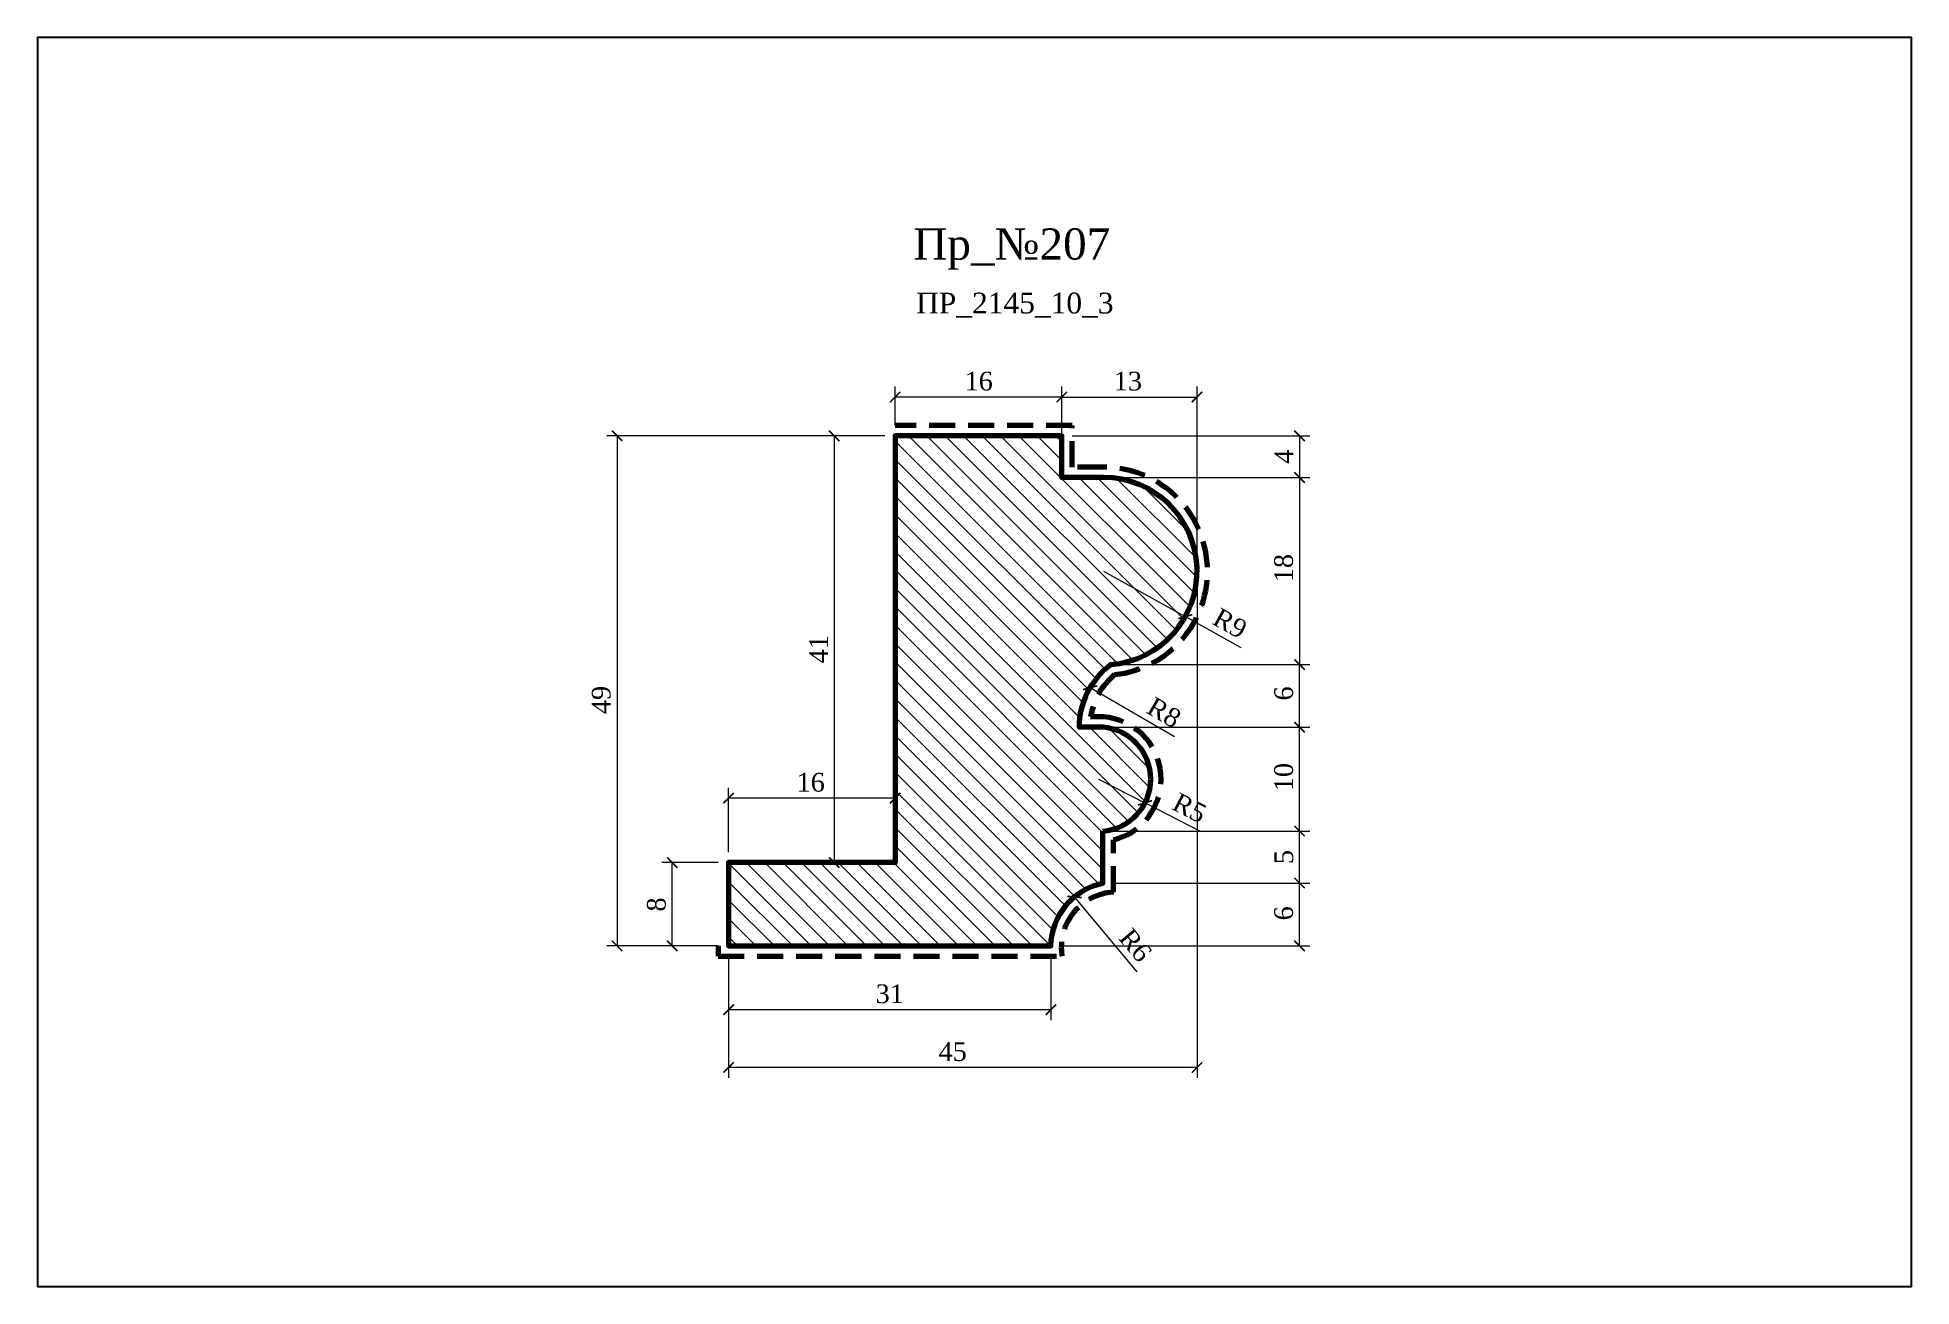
# Model space of a CAD drawing. Header units: millimetres. Extents: x 309168 to 309348, y -95201 to -95081.
import ezdxf

# ---------------------------------------------------------------- set-up
doc = ezdxf.new("R2010")
doc.units = ezdxf.units.MM
doc.header["$MEASUREMENT"] = 0
doc.linetypes.add('HIDDEN', pattern=[0.375, 0.25, -0.125])
doc.layers.add('Outside panel', color=7, linetype='Continuous', lineweight=18, true_color=0x7f5e57)
doc.layers.add('линия 50', color=1, linetype='Continuous', lineweight=140)
doc.layers.add('размеры в модели', color=7, linetype='Continuous')
doc.styles.add('ELECT', font='times.ttf')
doc.styles.get("Standard").update_dxf_attribs({"font": 'times.ttf'})
doc.dimstyles.new('M_1', dxfattribs={"dimtxt": 1.8, "dimasz": 1, "dimexe": 1, "dimexo": 1, "dimgap": 0.6, "dimtad": 1, "dimdec": 0, "dimdsep": 46, "dimtxsty": 'Standard', "dimblk": 'ARCHTICK', "dimcen": -5, "dimclrd": 7, "dimclre": 7, "dimclrt": 7, "dimadec": 0, "dimazin": 0, "dimtfac": 1, "dimtdec": 0, "dimtmove": 0, "dimatfit": 3, "dimfxl": 1, "dimtolj": 1, "dimtzin": 0, "dimlwd": 5, "dimlwe": 5, "dimarcsym": 0})

# ---------------------------------------------------------------- blocks, each defined once
blk = doc.blocks.new('_ArchTick')
at = {"color": 0, "linetype": 'ByBlock', "const_width": 0.15}
blk.add_lwpolyline([(-0.5, -0.5), (0.5, 0.5)], dxfattribs=at)
blk = doc.blocks.new('*D18')
at = {"layer": 'Defpoints', "color": 0, "ltscale": 1000, "transparency": 16777216}
for p in [(309278.9971205744, -95116.03501046743), (309265.9990509304, -95123.76505589618), (309278.9971205744, -95132.94756617739)]:
    blk.add_point(p, dxfattribs=at)
at = {"layer": 'размеры в модели', "color": 7, "lineweight": 5, "ltscale": 1000, "transparency": 16777216}
for p, q in [((309265.9990509304, -95122.76505589618), (309265.9990509304, -95115.03501046743)), ((309278.9971205744, -95131.94756617739), (309278.9971205744, -95115.03501046743)), ((309265.9990509304, -95116.03501046743), (309278.9971205744, -95116.03501046743))]:
    blk.add_line(p, q, dxfattribs=at)
at = {"layer": 'размеры в модели', "color": 7, "lineweight": 5, "ltscale": 1000, "transparency": 16777216, "rotation": 180}
blk.add_blockref('_ArchTick', (309265.9990509304, -95116.03501046743), dxfattribs=at)
at = {"layer": 'размеры в модели', "color": 7, "lineweight": 5, "ltscale": 1000, "transparency": 16777216}
blk.add_blockref('_ArchTick', (309278.9971205744, -95116.03501046743), dxfattribs=at)
at = {"layer": 'размеры в модели', "color": 7, "ltscale": 1000, "transparency": 16777216, "insert": (309272.348711375, -95114.5194372879), "char_height": 1.8, "attachment_point": 5}
blk.add_mtext('\\A1;13', dxfattribs=at)
blk = doc.blocks.new('*D17')
at = {"layer": 'Defpoints', "color": 0, "ltscale": 1000, "transparency": 16777216}
for p in [(309228.586955827, -95160.7651578201), (309233.9991305505, -95160.7651578201), (309233.9991305505, -95168.7651578201)]:
    blk.add_point(p, dxfattribs=at)
at = {"layer": 'размеры в модели', "color": 7, "lineweight": 5, "ltscale": 1000, "transparency": 16777216}
for p, q in [((309232.9991305505, -95160.7651578201), (309227.586955827, -95160.7651578201)), ((309228.586955827, -95168.7651578201), (309228.586955827, -95160.7651578201)), ((309232.9991305505, -95168.7651578201), (309227.586955827, -95168.7651578201))]:
    blk.add_line(p, q, dxfattribs=at)
for p, rotation in [((309228.586955827, -95160.7651578201), 90), ((309228.586955827, -95168.7651578201), 270)]:
    blk.add_blockref('_ArchTick', p, dxfattribs=dict(at, rotation=rotation))
at = {"layer": 'размеры в модели', "color": 7, "ltscale": 1000, "transparency": 16777216, "insert": (309227.0713826474, -95164.7912637885), "char_height": 1.8, "attachment_point": 5, "rotation": 90}
blk.add_mtext('\\A1;8', dxfattribs=at)
blk = doc.blocks.new('*D16')
at = {"layer": 'Defpoints', "color": 0, "ltscale": 1000, "transparency": 16777216}
for p in [(309269.9569713176, -95162.73045400843), (309288.8361242747, -95162.73045400843), (309264.9569713206, -95168.7651578201)]:
    blk.add_point(p, dxfattribs=at)
at = {"layer": 'размеры в модели', "color": 7, "lineweight": 5, "ltscale": 1000, "transparency": 16777216}
for p, q in [((309270.9569713176, -95162.73045400843), (309289.8361242747, -95162.73045400843)), ((309288.8361242747, -95168.7651578201), (309288.8361242747, -95162.73045400843)), ((309265.9569713206, -95168.7651578201), (309289.8361242747, -95168.7651578201))]:
    blk.add_line(p, q, dxfattribs=at)
for p, rotation in [((309288.8361242747, -95162.73045400843), 90), ((309288.8361242747, -95168.7651578201), 270)]:
    blk.add_blockref('_ArchTick', p, dxfattribs=dict(at, rotation=rotation))
at = {"layer": 'размеры в модели', "color": 7, "ltscale": 1000, "transparency": 16777216, "insert": (309287.3205510951, -95165.6389152532), "char_height": 1.8, "attachment_point": 5, "rotation": 90}
blk.add_mtext('\\A1;6', dxfattribs=at)
blk = doc.blocks.new('*D15')
at = {"layer": 'Defpoints', "color": 0, "ltscale": 1000, "transparency": 16777216}
for p in [(309267.6928326006, -95147.76505589159), (309288.8361242746, -95147.76505589159), (309269.9569713269, -95157.73045400405)]:
    blk.add_point(p, dxfattribs=at)
at = {"layer": 'размеры в модели', "color": 7, "lineweight": 5, "ltscale": 1000, "transparency": 16777216}
for p, q in [((309268.6928326006, -95147.76505589159), (309289.8361242746, -95147.76505589159)), ((309288.8361242746, -95157.73045400405), (309288.8361242746, -95147.76505589159)), ((309270.9569713269, -95157.73045400405), (309289.8361242746, -95157.73045400405))]:
    blk.add_line(p, q, dxfattribs=at)
for p, rotation in [((309288.8361242746, -95147.76505589159), 90), ((309288.8361242746, -95157.73045400405), 270)]:
    blk.add_blockref('_ArchTick', p, dxfattribs=dict(at, rotation=rotation))
at = {"layer": 'размеры в модели', "color": 7, "ltscale": 1000, "transparency": 16777216, "insert": (309287.320551095, -95152.55421342983), "char_height": 1.8, "attachment_point": 5, "rotation": 90}
blk.add_mtext('\\A1;10', dxfattribs=at)
blk = doc.blocks.new('*D14')
at = {"layer": 'Defpoints', "color": 0, "ltscale": 1000, "transparency": 16777216}
for p in [(309270.6928325957, -95141.73826917412), (309288.8361242746, -95141.73826917412), (309267.6928326006, -95147.7650558962)]:
    blk.add_point(p, dxfattribs=at)
at = {"layer": 'размеры в модели', "color": 7, "lineweight": 5, "ltscale": 1000, "transparency": 16777216}
for p, q in [((309271.6928325957, -95141.73826917412), (309289.8361242746, -95141.73826917412)), ((309288.8361242746, -95147.7650558962), (309288.8361242746, -95141.73826917412)), ((309268.6928326006, -95147.7650558962), (309289.8361242746, -95147.7650558962))]:
    blk.add_line(p, q, dxfattribs=at)
for p, rotation in [((309288.8361242746, -95141.73826917412), 90), ((309288.8361242746, -95147.7650558962), 270)]:
    blk.add_blockref('_ArchTick', p, dxfattribs=dict(at, rotation=rotation))
at = {"layer": 'размеры в модели', "color": 7, "ltscale": 1000, "transparency": 16777216, "insert": (309287.320551095, -95144.51566994554), "char_height": 1.8, "attachment_point": 5, "rotation": 90}
blk.add_mtext('\\A1;6', dxfattribs=at)
blk = doc.blocks.new('*D13')
at = {"layer": 'Defpoints', "color": 0, "ltscale": 1000, "transparency": 16777216}
for p in [(309265.9990509305, -95123.7650558962), (309270.6928325957, -95141.73826917412), (309288.8361242746, -95141.73826917412)]:
    blk.add_point(p, dxfattribs=at)
at = {"layer": 'размеры в модели', "color": 7, "lineweight": 5, "ltscale": 1000, "transparency": 16777216}
for p, q in [((309266.9990509305, -95123.7650558962), (309289.8361242746, -95123.7650558962)), ((309288.8361242746, -95123.7650558962), (309288.8361242746, -95141.73826917412)), ((309271.6928325957, -95141.73826917412), (309289.8361242746, -95141.73826917412))]:
    blk.add_line(p, q, dxfattribs=at)
for p, rotation in [((309288.8361242746, -95123.7650558962), 90), ((309288.8361242746, -95141.73826917412), 270)]:
    blk.add_blockref('_ArchTick', p, dxfattribs=dict(at, rotation=rotation))
at = {"layer": 'размеры в модели', "color": 7, "ltscale": 1000, "transparency": 16777216, "insert": (309287.320551095, -95132.4745069342), "char_height": 1.8, "attachment_point": 5, "rotation": 90}
blk.add_mtext('\\A1;18', dxfattribs=at)
blk = doc.blocks.new('*D12')
at = {"layer": 'Defpoints', "color": 0, "ltscale": 1000, "transparency": 16777216}
for p in [(309249.9991305505, -95119.7650558962), (309223.2879266675, -95168.7651578201), (309233.9991305505, -95168.7651578201)]:
    blk.add_point(p, dxfattribs=at)
at = {"layer": 'размеры в модели', "color": 7, "lineweight": 5, "ltscale": 1000, "transparency": 16777216}
for p, q in [((309248.9991305505, -95119.7650558962), (309222.2879266675, -95119.7650558962)), ((309223.2879266675, -95119.7650558962), (309223.2879266675, -95168.7651578201)), ((309232.9991305505, -95168.7651578201), (309222.2879266675, -95168.7651578201))]:
    blk.add_line(p, q, dxfattribs=at)
for p, rotation in [((309223.2879266675, -95119.7650558962), 90), ((309223.2879266675, -95168.7651578201), 270)]:
    blk.add_blockref('_ArchTick', p, dxfattribs=dict(at, rotation=rotation))
at = {"layer": 'размеры в модели', "color": 7, "ltscale": 1000, "transparency": 16777216, "insert": (309221.769757958, -95145.14451488506), "char_height": 1.8, "attachment_point": 5, "rotation": 90}
blk.add_mtext('\\A1;49', dxfattribs=at)
blk = doc.blocks.new('*D11')
at = {"layer": 'Defpoints', "color": 0, "ltscale": 1000, "transparency": 16777216}
for p in [(309278.9922721466, -95132.41786682747), (309233.9991305504, -95168.76515782006), (309233.9991305504, -95180.4490014266)]:
    blk.add_point(p, dxfattribs=at)
at = {"layer": 'размеры в модели', "color": 7, "lineweight": 5, "ltscale": 1000, "transparency": 16777216}
for p, q in [((309278.9922721466, -95133.41786682747), (309278.9922721466, -95181.4490014266)), ((309233.9991305504, -95169.76515782006), (309233.9991305504, -95181.4490014266)), ((309278.9922721466, -95180.4490014266), (309233.9991305504, -95180.4490014266))]:
    blk.add_line(p, q, dxfattribs=at)
at = {"layer": 'размеры в модели', "color": 7, "lineweight": 5, "ltscale": 1000, "transparency": 16777216, "rotation": 180}
blk.add_blockref('_ArchTick', (309233.9991305504, -95180.4490014266), dxfattribs=at)
at = {"layer": 'размеры в модели', "color": 7, "lineweight": 5, "ltscale": 1000, "transparency": 16777216}
blk.add_blockref('_ArchTick', (309278.9922721466, -95180.4490014266), dxfattribs=at)
at = {"layer": 'размеры в модели', "color": 7, "ltscale": 1000, "transparency": 16777216, "insert": (309255.517895876, -95178.93342824708), "char_height": 1.8, "attachment_point": 5}
blk.add_mtext('\\A1;45', dxfattribs=at)
blk = doc.blocks.new('*D10')
at = {"layer": 'Defpoints', "color": 0, "ltscale": 1000, "transparency": 16777216}
for p in [(309269.9989713204, -95132.76505589619), (309277.8665866476, -95137.13548254035)]:
    blk.add_point(p, dxfattribs=at)
at = {"layer": 'размеры в модели', "color": 7, "lineweight": 5, "ltscale": 1000, "transparency": 16777216}
for p in [(309269.9989713204, -95132.76505589619), (309283.2358260113, -95140.11807202877)]:
    blk.add_line(p, (309277.8665866476, -95137.13548254035), dxfattribs=at)
at = {"layer": 'размеры в модели', "color": 7, "lineweight": 5, "ltscale": 1000, "transparency": 16777216, "rotation": 150.9480157068668}
blk.add_blockref('_ArchTick', (309277.8665866476, -95137.13548254035), dxfattribs=at)
at = {"layer": 'размеры в модели', "color": 7, "ltscale": 1000, "transparency": 16777216, "insert": (309282.1626130302, -95137.7852283108), "char_height": 1.8, "attachment_point": 5, "rotation": 330.9480157068668}
blk.add_mtext('\\A1;R9', dxfattribs=at)
blk = doc.blocks.new('*D9')
at = {"layer": 'Defpoints', "color": 0, "ltscale": 1000, "transparency": 16777216}
for p in [(309268.7180515272, -95143.96541060896), (309275.2465256308, -95147.76505589156)]:
    blk.add_point(p, dxfattribs=at)
at = {"layer": 'размеры в модели', "color": 7, "lineweight": 5, "ltscale": 1000, "transparency": 16777216}
blk.add_line((309276.8378530385, -95148.69122632312), (309268.7180515272, -95143.96541060896), dxfattribs=at)
at = {"layer": 'размеры в модели', "color": 7, "lineweight": 5, "ltscale": 1000, "transparency": 16777216, "rotation": 149.8001139363929}
blk.add_blockref('_ArchTick', (309268.7180515272, -95143.96541060896), dxfattribs=at)
at = {"layer": 'размеры в модели', "color": 7, "ltscale": 1000, "transparency": 16777216, "insert": (309275.827108858, -95146.34938599757), "char_height": 1.8, "attachment_point": 5, "rotation": 329.8001139363929}
blk.add_mtext('\\A1;R8', dxfattribs=at)
blk = doc.blocks.new('*D8')
at = {"layer": 'Defpoints', "color": 0, "ltscale": 1000, "transparency": 16777216}
for p in [(309269.5413872339, -95152.74775495008), (309273.991565179, -95155.02721020553)]:
    blk.add_point(p, dxfattribs=at)
at = {"layer": 'размеры в модели', "color": 7, "lineweight": 5, "ltscale": 1000, "transparency": 16777216}
for p in [(309269.5413872339, -95152.74775495008), (309279.4039056053, -95157.79950110745)]:
    blk.add_line(p, (309273.991565179, -95155.02721020553), dxfattribs=at)
at = {"layer": 'размеры в модели', "color": 7, "lineweight": 5, "ltscale": 1000, "transparency": 16777216, "rotation": 152.8777193119674}
blk.add_blockref('_ArchTick', (309273.991565179, -95155.02721020553), dxfattribs=at)
at = {"layer": 'размеры в модели', "color": 7, "ltscale": 1000, "transparency": 16777216, "insert": (309278.2787072308, -95155.52033264012), "char_height": 1.8, "attachment_point": 5, "rotation": 332.87771931196744}
blk.add_mtext('\\A1;R5', dxfattribs=at)
blk = doc.blocks.new('*D7')
at = {"layer": 'Defpoints', "color": 0, "ltscale": 1000, "transparency": 16777216}
for p in [(309267.2118689888, -95164.06579282133), (309271.2602979614, -95168.89901826785)]:
    blk.add_point(p, dxfattribs=at)
at = {"layer": 'размеры в модели', "color": 7, "lineweight": 5, "ltscale": 1000, "transparency": 16777216}
blk.add_line((309273.2458146997, -95171.26943160321), (309267.2118689888, -95164.06579282133), dxfattribs=at)
at = {"layer": 'размеры в модели', "color": 7, "lineweight": 5, "ltscale": 1000, "transparency": 16777216, "rotation": 129.950372739126}
blk.add_blockref('_ArchTick', (309267.2118689888, -95164.06579282133), dxfattribs=at)
at = {"layer": 'размеры в модели', "color": 7, "ltscale": 1000, "transparency": 16777216, "insert": (309273.074055369, -95168.70412580861), "char_height": 1.8, "attachment_point": 5, "rotation": 309.95037273912595}
blk.add_mtext('\\A1;R6', dxfattribs=at)
blk = doc.blocks.new('*D5')
at = {"layer": 'Defpoints', "color": 0, "ltscale": 1000, "transparency": 16777216}
for p in [(309265.9990509305, -95119.7650558962), (309265.9990509305, -95123.7650558962), (309288.8278699295, -95123.7650558962)]:
    blk.add_point(p, dxfattribs=at)
at = {"layer": 'размеры в модели', "color": 7, "lineweight": 5, "ltscale": 1000, "transparency": 16777216}
for p, q in [((309266.9990509305, -95119.7650558962), (309289.8278699295, -95119.7650558962)), ((309288.8278699295, -95119.7650558962), (309288.8278699295, -95123.7650558962)), ((309266.9990509305, -95123.7650558962), (309289.8278699295, -95123.7650558962))]:
    blk.add_line(p, q, dxfattribs=at)
for p, rotation in [((309288.8278699295, -95119.7650558962), 90), ((309288.8278699295, -95123.7650558962), 270)]:
    blk.add_blockref('_ArchTick', p, dxfattribs=dict(at, rotation=rotation))
at = {"layer": 'размеры в модели', "color": 7, "ltscale": 1000, "transparency": 16777216, "insert": (309287.3278699294, -95121.76505589628), "char_height": 1.8, "attachment_point": 5, "rotation": 90}
blk.add_mtext('\\A1;4', dxfattribs=at)
blk = doc.blocks.new('*D4')
at = {"layer": 'Defpoints', "color": 0, "ltscale": 1000, "transparency": 16777216}
for p in [(309249.9991305504, -95116.03501046743), (309249.9991305504, -95119.76505589618), (309265.9990509304, -95119.76505589618)]:
    blk.add_point(p, dxfattribs=at)
at = {"layer": 'размеры в модели', "color": 7, "lineweight": 5, "ltscale": 1000, "transparency": 16777216}
for p, q in [((309249.9991305504, -95118.76505589618), (309249.9991305504, -95115.03501046743)), ((309265.9990509304, -95118.76505589618), (309265.9990509304, -95115.03501046743)), ((309265.9990509304, -95116.03501046743), (309249.9991305504, -95116.03501046743))]:
    blk.add_line(p, q, dxfattribs=at)
at = {"layer": 'размеры в модели', "color": 7, "lineweight": 5, "ltscale": 1000, "transparency": 16777216, "rotation": 180}
blk.add_blockref('_ArchTick', (309249.9991305504, -95116.03501046743), dxfattribs=at)
at = {"layer": 'размеры в модели', "color": 7, "lineweight": 5, "ltscale": 1000, "transparency": 16777216}
blk.add_blockref('_ArchTick', (309265.9990509304, -95116.03501046743), dxfattribs=at)
at = {"layer": 'размеры в модели', "color": 7, "ltscale": 1000, "transparency": 16777216, "insert": (309258.021464351, -95114.5194372879), "char_height": 1.8, "attachment_point": 5}
blk.add_mtext('\\A1;16', dxfattribs=at)
blk = doc.blocks.new('*D3')
at = {"layer": 'Defpoints', "color": 0, "ltscale": 1000, "transparency": 16777216}
for p in [(309233.9991305504, -95168.76515782007), (309264.9569713204, -95168.76515782007), (309264.9569713204, -95174.89399383015)]:
    blk.add_point(p, dxfattribs=at)
at = {"layer": 'размеры в модели', "color": 7, "lineweight": 5, "ltscale": 1000, "transparency": 16777216}
for p, q in [((309233.9991305504, -95169.76515782007), (309233.9991305504, -95175.89399383015)), ((309264.9569713204, -95169.76515782007), (309264.9569713204, -95175.89399383015)), ((309233.9991305504, -95174.89399383015), (309264.9569713204, -95174.89399383015))]:
    blk.add_line(p, q, dxfattribs=at)
at = {"layer": 'размеры в модели', "color": 7, "lineweight": 5, "ltscale": 1000, "transparency": 16777216, "rotation": 180}
blk.add_blockref('_ArchTick', (309233.9991305504, -95174.89399383015), dxfattribs=at)
at = {"layer": 'размеры в модели', "color": 7, "lineweight": 5, "ltscale": 1000, "transparency": 16777216}
blk.add_blockref('_ArchTick', (309264.9569713204, -95174.89399383015), dxfattribs=at)
at = {"layer": 'размеры в модели', "color": 7, "ltscale": 1000, "transparency": 16777216, "insert": (309249.4780509354, -95173.37842065062), "char_height": 1.8, "attachment_point": 5}
blk.add_mtext('\\A1;31', dxfattribs=at)
blk = doc.blocks.new('*D2')
at = {"layer": 'Defpoints', "color": 0, "ltscale": 1000, "transparency": 16777216}
for p in [(309233.9991305504, -95154.57468219349), (309233.9991305504, -95160.76515782007), (309249.9991305504, -95160.76515782007)]:
    blk.add_point(p, dxfattribs=at)
at = {"layer": 'размеры в модели', "color": 7, "lineweight": 5, "ltscale": 1000, "transparency": 16777216}
for p, q in [((309233.9991305504, -95159.76515782007), (309233.9991305504, -95153.57468219349)), ((309249.9991305504, -95154.57468219349), (309233.9991305504, -95154.57468219349)), ((309249.9991305504, -95159.76515782007), (309249.9991305504, -95153.57468219349))]:
    blk.add_line(p, q, dxfattribs=at)
at = {"layer": 'размеры в модели', "color": 7, "lineweight": 5, "ltscale": 1000, "transparency": 16777216, "rotation": 180}
blk.add_blockref('_ArchTick', (309233.9991305504, -95154.57468219349), dxfattribs=at)
at = {"layer": 'размеры в модели', "color": 7, "lineweight": 5, "ltscale": 1000, "transparency": 16777216}
blk.add_blockref('_ArchTick', (309249.9991305504, -95154.57468219349), dxfattribs=at)
at = {"layer": 'размеры в модели', "color": 7, "ltscale": 1000, "transparency": 16777216, "insert": (309241.8872655537, -95153.05910901396), "char_height": 1.8, "attachment_point": 5}
blk.add_mtext('\\A1;16', dxfattribs=at)
blk = doc.blocks.new('*D1')
at = {"layer": 'Defpoints', "color": 0, "ltscale": 1000, "transparency": 16777216}
for p in [(309249.9991305505, -95119.7650558962), (309244.1424395303, -95160.7651578201), (309249.9991305505, -95160.7651578201)]:
    blk.add_point(p, dxfattribs=at)
at = {"layer": 'размеры в модели', "color": 7, "lineweight": 5, "ltscale": 1000, "transparency": 16777216}
for p, q in [((309248.9991305505, -95119.7650558962), (309243.1424395303, -95119.7650558962)), ((309244.1424395303, -95119.7650558962), (309244.1424395303, -95160.7651578201)), ((309248.9991305505, -95160.7651578201), (309243.1424395303, -95160.7651578201))]:
    blk.add_line(p, q, dxfattribs=at)
for p, rotation in [((309244.1424395303, -95119.7650558962), 90), ((309244.1424395303, -95160.7651578201), 270)]:
    blk.add_blockref('_ArchTick', p, dxfattribs=dict(at, rotation=rotation))
at = {"layer": 'размеры в модели', "color": 7, "ltscale": 1000, "transparency": 16777216, "insert": (309242.6424395303, -95140.26510685823), "char_height": 1.8, "attachment_point": 5, "rotation": 90}
blk.add_mtext('\\A1;41', dxfattribs=at)

msp = doc.modelspace()

# ---------------------------------------------------------------- hatches: boundary and pattern name
at = {"layer": 'Outside panel', "ltscale": 1000}
h = msp.add_hatch(dxfattribs=at)
h.set_pattern_fill('ANSI31', color=256, scale=10, angle=90)
h.set_pattern_definition([(135, (-2773.882569627953, 4200.592402916023), (-0.8838834764831844, -0.8838834764831844), [])])
edge = h.paths.add_edge_path()
edge.add_arc((309269.5413872338, -95152.74775495008), 5.000000000006146, 274.7677432794099, 445.2322567205902)
edge.add_line((309269.9569713268, -95147.76505589618), (309267.6928326004, -95147.76505589618))
edge.add_arc((309275.2465256308, -95147.76505589156), 7.553693030320574, 127.07380468483461, 180.0000000349899, ccw=False)
edge.add_arc((309269.9989713204, -95132.76505589618), 9.00000000001279, 274.4216456601091, 450)
edge.add_line((309269.9989713204, -95123.76505589618), (309265.9990509304, -95123.76505589618))
edge.add_line((309265.9990509304, -95123.76505589618), (309265.9990509304, -95119.76505589618))
edge.add_line((309265.9990509304, -95119.76505589618), (309249.9991305504, -95119.76505589618))
edge.add_line((309249.9991305504, -95119.76505589618), (309249.9991305504, -95160.76515782007))
edge.add_line((309249.9991305504, -95160.76515782007), (309233.9991305504, -95160.76515782007))
edge.add_line((309233.9991305504, -95160.76515782007), (309233.9991305504, -95168.76515782007))
edge.add_line((309233.9991305504, -95168.76515782007), (309264.9569713204, -95168.76515782007))
edge.add_arc((309271.2602979615, -95168.89901826785), 6.304747842940158, 101.93028994734931, 178.7834223928813, ccw=False)
edge.add_line((309269.9569713175, -95162.73045400843), (309269.9569713268, -95157.73045400398))

# ---------------------------------------------------------------- linework, layer by layer
at = {"color": 6, "ltscale": 1000}
msp.add_lwpolyline([(309167.6176557809, -95201.49306515821), (309347.6176557809, -95201.49306515821), (309347.6176557809, -95081.49306515821), (309167.6176557809, -95081.49306515821)], close=True, dxfattribs=at)
at = {"layer": 'линия 50', "color": 1, "linetype": 'HIDDEN', "ltscale": 10, "true_color": 0xff0909}
msp.add_lwpolyline([(309232.9991305504, -95168.76515782007), (309232.9991305504, -95169.76515782007), (309266.026737801, -95169.76515782007, -0.4458517355515982), (309270.9569713158, -95163.60294966711), (309270.9569713252, -95158.57837427227, 0.8540911410156174), (309269.9967025428, -95146.76505589618), (309268.7695747783, -95146.76505589618, -0.1841886506207359), (309271.0797935078, -95142.70647548292, 0.9472678734998685), (309269.9989713204, -95122.76505589618), (309266.9990509304, -95122.76505589618), (309266.9990509304, -95118.76505589618), (309249.9991305504, -95118.76505589618)], format="xyb", dxfattribs=at)
at = {"layer": 'линия 50', "color": 7}
msp.add_lwpolyline([(309269.9569713268, -95157.73045400398, 0.9200667865862789), (309269.9569713268, -95147.76505589618), (309267.6928326004, -95147.76505589618, -0.2351288803867197), (309270.6928325956, -95141.7382691741, 0.9621396079725326), (309269.9989713204, -95123.76505589618), (309265.9990509304, -95123.76505589618), (309265.9990509304, -95119.76505589618), (309249.9991305504, -95119.76505589618), (309249.9991305504, -95160.76515782007), (309233.9991305504, -95160.76515782007), (309233.9991305504, -95168.76515782007), (309264.9569713204, -95168.76515782007, -0.3484968132971874), (309269.9569713175, -95162.73045400843)], format="xyb", close=True, dxfattribs=at)

# ---------------------------------------------------------------- texts
at = {"color": 5, "ltscale": 1000, "style": 'ELECT'}
msp.add_text('Пр_№207', height=3, dxfattribs=at).set_placement((309251.7353415015, -95102.8356265309, 6217.217037314183))
at = {"color": 7, "ltscale": 1000, "style": 'ELECT'}
msp.add_text('ПР_2145_10_3', height=2, dxfattribs=at).set_placement((309252.0074896434, -95108.00805204714))

# ---------------------------------------------------------------- dimensions: what is measured, and where the dimension line sits
at = {"layer": 'размеры в модели', "color": 5, "ltscale": 1000}
for base, p1, p2, picture, middle in [((309249.9991305504, -95116.03501046743), (309265.9990509304, -95119.76505589618), (309249.9991305504, -95119.76505589618), '*D4', (309258.021464351, -95116.03501046743)), ((309278.9971205744, -95116.03501046743), (309265.9990509304, -95123.76505589618), (309278.9971205744, -95132.94756617739), '*D18', (309272.348711375, -95116.03501046743)), ((309233.9991305504, -95180.4490014266), (309278.9922721466, -95132.41786682747), (309233.9991305504, -95168.76515782006), '*D11', (309255.517895876, -95180.4490014266)), ((309233.9991305504, -95154.57468219349), (309249.9991305504, -95160.76515782007), (309233.9991305504, -95160.76515782007), '*D2', (309241.8872655537, -95154.57468219349)), ((309264.9569713204, -95174.89399383015), (309233.9991305504, -95168.76515782007), (309264.9569713204, -95168.76515782007), '*D3', (309249.4780509354, -95174.89399383015))]:
    dim = msp.add_linear_dim(base=base, p1=p1, p2=p2, dimstyle='M_1', dxfattribs=at)
    dim.commit()
    dim.dimension.update_dxf_attribs({"geometry": picture, "text_midpoint": middle, "dimtype": 128})
for base, p1, p2, picture, middle in [((309223.2879266675, -95168.7651578201), (309249.9991305504, -95119.76505589618), (309233.9991305504, -95168.76515782007), '*D12', (309223.2879266675, -95145.14451488506)), ((309288.8361242746, -95141.73826917412), (309265.9990509304, -95123.76505589618), (309270.6928325956, -95141.7382691741), '*D13', (309288.8361242745, -95132.4745069342)), ((309288.8361242746, -95141.73826917412), (309267.6928326004, -95147.76505589618), (309270.6928325956, -95141.7382691741), '*D14', (309288.8361242745, -95144.51566994554)), ((309288.8361242746, -95147.76505589159), (309269.9569713268, -95157.73045400402), (309267.6928326004, -95147.76505589156), '*D15', (309288.8361242745, -95152.55421342983)), ((309228.586955827, -95160.7651578201), (309233.9991305504, -95168.76515782007), (309233.9991305504, -95160.76515782007), '*D17', (309228.586955827, -95164.7912637885)), ((309288.8361242747, -95162.73045400843), (309264.9569713204, -95168.76515782007), (309269.9569713175, -95162.7304540084), '*D16', (309288.8361242746, -95165.6389152532))]:
    dim = msp.add_linear_dim(base=base, p1=p1, p2=p2, angle=90, dimstyle='M_1', dxfattribs=at)
    dim.commit()
    dim.dimension.update_dxf_attribs({"geometry": picture, "text_midpoint": middle, "dimtype": 128})
for base, p1, p2, picture, middle in [((309244.1424395303, -95160.7651578201), (309249.9991305504, -95119.76505589618), (309249.9991305504, -95160.76515782007), '*D1', (309242.6424395303, -95140.26510685823)), ((309288.8278699295, -95123.7650558962), (309265.9990509304, -95119.76505589618), (309265.9990509304, -95123.76505589618), '*D5', (309287.3278699294, -95121.76505589628))]:
    dim = msp.add_linear_dim(base=base, p1=p1, p2=p2, angle=90, dimstyle='M_1', dxfattribs=at)
    dim.commit()
    dim.dimension.update_dxf_attribs({"geometry": picture, "text_midpoint": middle})
for center, mpoint, picture, middle in [((309269.9989713204, -95132.76505589619), (309277.8665866476, -95137.13548254035), '*D10', (309282.1626130302, -95137.7852283108)), ((309269.5413872339, -95152.74775495008), (309273.991565179, -95155.02721020553), '*D8', (309278.2787072308, -95155.52033264012))]:
    dim = msp.add_radius_dim(center=center, mpoint=mpoint, dimstyle='M_1', dxfattribs=at)
    dim.commit()
    dim.dimension.update_dxf_attribs({"geometry": picture, "text_midpoint": middle})
for center, mpoint, picture, middle in [((309275.2465256308, -95147.76505589156), (309268.7180515272, -95143.96541060896), '*D9', (309275.0647479229, -95147.65925922316)), ((309271.2602979614, -95168.89901826785), (309267.2118689888, -95164.06579282133), '*D7', (309271.9122155873, -95169.67731149706))]:
    dim = msp.add_radius_dim(center=center, mpoint=mpoint, dimstyle='M_1', dxfattribs=at)
    dim.commit()
    dim.dimension.update_dxf_attribs({"geometry": picture, "text_midpoint": middle, "dimtype": 132})
msp.add_linear_dim(base=(309288.8361242771, -95157.73045400405), p1=(309269.9569713175, -95162.73045400847), p2=(309269.9569713268, -95157.73045400402), angle=90, dimstyle='M_1', dxfattribs=at).render()

doc.saveas('drawing.dxf')
